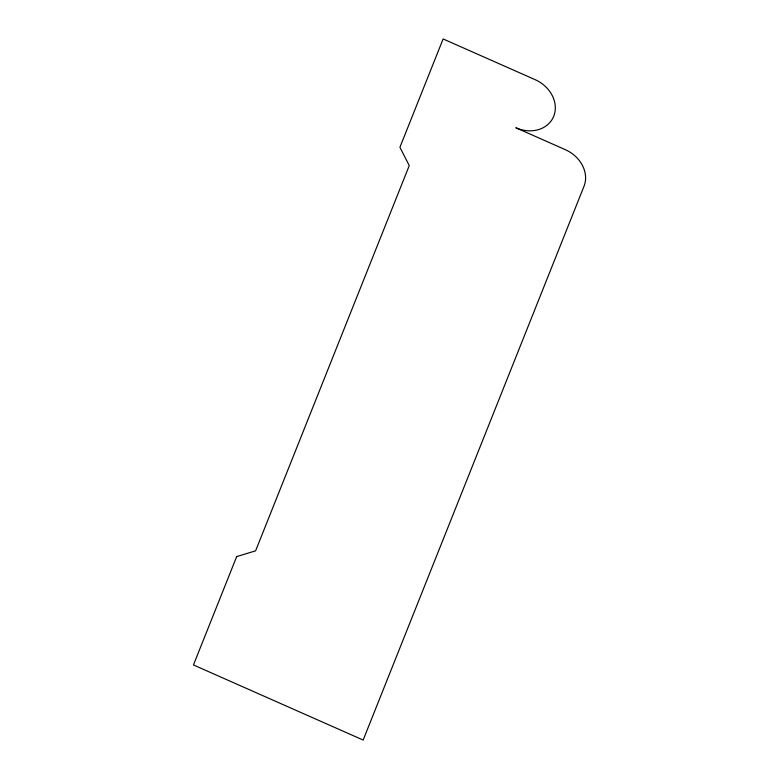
<?xml version="1.0" encoding="UTF-8"?>
<svg xmlns="http://www.w3.org/2000/svg" width="779" height="779" viewBox="0 0 779 779"><rect width="100%" height="100%" fill="white"/><g stroke="black" fill="none" stroke-linecap="round" stroke-linejoin="round"><path stroke-width="1.17" d="M236.67 556.615L193.455 664.954L363.16 740.05L584.016 186.269A30.975 25.863 28.8 0 0 565.34 149.685L515.844 127.775A30.975 25.863 28.8 0 0 553.733 116.217A30.975 25.863 28.8 0 0 535.046 79.624L443.124 38.95L399.919 147.299L409.257 165.596L255.609 550.831L236.67 556.615"/></g></svg>
